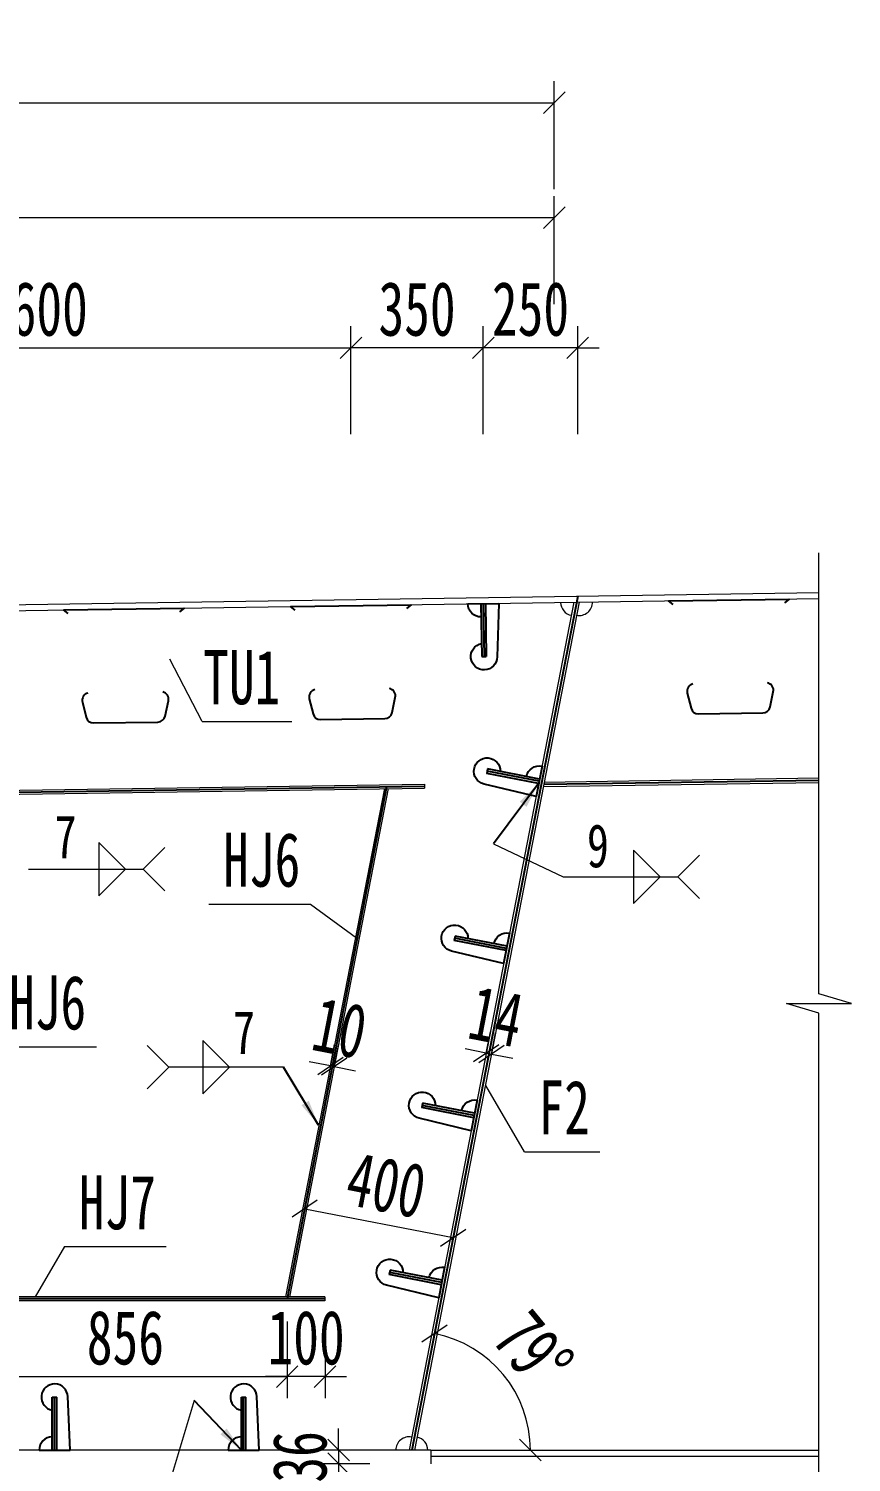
# Model space of a CAD drawing. Header units: millimetres. Extents: x -89049 to 410567, y -307459 to -100425.
# Drawn here: x 203167 to 205343, y -150582 to -146792 of the extents above; entities that cross this region are included whole.
import ezdxf
from ezdxf.enums import TextEntityAlignment as Align

# ---------------------------------------------------------------- set-up
doc = ezdxf.new("R2010")
doc.units = ezdxf.units.MM
doc.layers.get('Defpoints').update_dxf_attribs({"color": 8})
for name, color, linetype, lineweight in [('Dim', 4, 'Continuous', 15), ('文字', 7, 'Continuous', 15), ('细实线', 4, 'Continuous', 15), ('钢板粗线', 1, 'Continuous', 25), ('钢板细线', 6, 'Continuous', 15)]:
    doc.layers.add(name, color=color, linetype=linetype, lineweight=lineweight)
doc.layers.add('Text', color=4, linetype='Continuous')
doc.styles.add('111', font='', dxfattribs={"width": 0.7})
doc.styles.add('BM_Dim', font='', dxfattribs={"width": 0.85})
doc.styles.add('SMEDI', font='', dxfattribs={"width": 0.75})
doc.styles.get("Standard").update_dxf_attribs({"font": ''})
doc.styles.get('111').set_extended_font_data('仿宋_GB2312')
doc.styles.get('BM_Dim').set_extended_font_data('仿宋_GB2312')
doc.styles.get('SMEDI').set_extended_font_data('仿宋_GB2312')
doc.styles.get('Standard').set_extended_font_data('仿宋_GB2312')
doc.dimstyles.new('200', dxfattribs={"dimscale": 0, "dimtxt": 2.5, "dimasz": 1, "dimexe": 1, "dimexo": 1, "dimgap": 0.6, "dimtad": 1, "dimdec": 0, "dimdsep": 46, "dimtxsty": '111', "dimblk": 'OBLIQUE', "dimcen": 0, "dimclrd": 4, "dimclre": 4, "dimclrt": 4, "dimadec": 1, "dimazin": 2, "dimtfac": 1, "dimtdec": 0, "dimtix": 1, "dimtmove": 2, "dimatfit": 3, "dimfxl": 4, "dimfxlon": 1, "dimtolj": 1, "dimlwd": -1, "dimlwe": -1, "dimarcsym": 0})
doc.dimstyles.new('MSteel_1.0_1.0', dxfattribs={"dimtxt": 3, "dimasz": 1.2, "dimexe": 1, "dimexo": 1, "dimgap": 1, "dimtad": 3, "dimtoh": 1, "dimdec": 0, "dimzin": 0, "dimdsep": 46, "dimtxsty": 'Standard', "dimblk": 'ARCHTICK', "dimcen": 0.09, "dimclrd": 3, "dimclre": 3, "dimadec": 0, "dimazin": 0, "dimtfac": 1, "dimtdec": 4, "dimtofl": 0, "dimtmove": 0, "dimatfit": 3, "dimfxl": 1, "dimtolj": 1, "dimtzin": 0, "dimarcsym": 0})

# ---------------------------------------------------------------- blocks, each defined once
blk = doc.blocks.new('U型肋1')
at = {"layer": 'Defpoints'}
blk.add_line((-160, 0), (160, 0), dxfattribs=at)
at = {"layer": '钢板粗线', "color": 6}
for p, q in [((147.8, -9.7), (160, 0)), ((-147.8, -9.7), (-160, 0))]:
    blk.add_line(p, q, dxfattribs=at)
blk.add_lwpolyline([(-98.8, -220.5, 0.414266), (-113.8, -244.5), (-104.5, -284.5, 0.348876), (-85, -300), (85, -300, 0.348876), (104.5, -284.5), (113.8, -244.5, 0.414091), (98.8, -220.5, 0.414091)], format="xyb", dxfattribs=at)
blk = doc.blocks.new('12-140加劲 有过焊孔')
at = {"layer": 'Defpoints'}
blk.add_line((0, 0), (0, 140), dxfattribs=at)
at = {"layer": '钢板粗线', "color": 7}
for p, q in [((-6, 0), (-6, 140)), ((-6, 140), (6, 140)), ((6, 0), (6, 140)), ((41, 0), (35, 141.5)), ((-41, 0), (41, 0))]:
    blk.add_line(p, q, dxfattribs=at)
for centre, start, end in [((0, 140), 2.441, 260.1291), ((-6, 0), 90, 180)]:
    blk.add_arc(centre, 35, start, end, dxfattribs=at)
blk = doc.blocks.new('14-160加劲 有过焊孔')
at = {"layer": 'Defpoints'}
blk.add_line((38609.4, 31489.3), (38609.4, 31629.3), dxfattribs=at)
at = {"layer": '钢板粗线', "color": 7}
for p, q in [((38603.4, 31489.3), (38603.4, 31629.3)), ((38603.4, 31629.3), (38615.4, 31629.3)), ((38615.4, 31489.3), (38615.4, 31629.3)), ((38650.4, 31489.3), (38644.3, 31630.8)), ((38568.4, 31489.3), (38650.4, 31489.3))]:
    blk.add_line(p, q, dxfattribs=at)
for centre, start, end in [((38609.4, 31629.3), 2.441, 260.1291), ((38603.4, 31489.3), 90, 180)]:
    blk.add_arc(centre, 35, start, end, dxfattribs=at)
blk = doc.blocks.new('_Oblique')
at = {"color": 0, "linetype": 'ByBlock', "lineweight": -2}
blk.add_line((-0.5, -0.5), (0.5, 0.5), dxfattribs=at)
blk = doc.blocks.new('*D5076')
at = {"layer": 'Defpoints', "color": 0}
for p in [(204369.1, -147635.9), (204619.1, -148292.5), (204369.1, -148312.3)]:
    blk.add_point(p, dxfattribs=at)
at = {"layer": '细实线', "color": 4}
for p, q in [((204369.1, -147864.4), (204369.1, -147578.7)), ((204619.1, -147864.4), (204619.1, -147578.7)), ((204369.1, -147635.9), (204311.9, -147635.9)), ((204619.1, -147635.9), (204369.1, -147635.9)), ((204619.1, -147635.9), (204676.2, -147635.9))]:
    blk.add_line(p, q, dxfattribs=at)
at = {"layer": '细实线', "color": 4, "xscale": 57.14285714285715, "yscale": 57.14285714285715, "zscale": 57.14285714285715}
blk.add_blockref('_Oblique', (204369.1, -147635.9), dxfattribs=at)
at = {"layer": '细实线', "color": 4, "xscale": 57.14285714285715, "yscale": 57.14285714285715, "zscale": 57.14285714285715, "rotation": 180}
blk.add_blockref('_Oblique', (204619.1, -147635.9), dxfattribs=at)
at = {"layer": '细实线', "color": 4, "insert": (204494.1, -147533.6), "char_height": 142.86, "attachment_point": 5, "style": '111'}
blk.add_mtext('\\A1;250', dxfattribs=at)
blk = doc.blocks.new('*D5077')
at = {"layer": 'Defpoints', "color": 0}
for p in [(204019.1, -147635.9), (202219.2, -148344.5), (204019.1, -148317.5)]:
    blk.add_point(p, dxfattribs=at)
at = {"layer": '细实线', "color": 4}
for p, q in [((202219.2, -147864.4), (202219.2, -147578.7)), ((204019.1, -147864.4), (204019.1, -147578.7)), ((202219.2, -147635.9), (204019.1, -147635.9))]:
    blk.add_line(p, q, dxfattribs=at)
at = {"layer": '细实线', "color": 4, "xscale": 57.14285714285715, "yscale": 57.14285714285715, "zscale": 57.14285714285715, "rotation": 180}
blk.add_blockref('_Oblique', (202219.2, -147635.9), dxfattribs=at)
at = {"layer": '细实线', "color": 4, "xscale": 57.14285714285715, "yscale": 57.14285714285715, "zscale": 57.14285714285715}
blk.add_blockref('_Oblique', (204019.1, -147635.9), dxfattribs=at)
at = {"layer": '细实线', "color": 4, "insert": (203119.1, -147533.6), "char_height": 142.86, "attachment_point": 5, "style": '111'}
blk.add_mtext('\\A1;3×600', dxfattribs=at)
blk = doc.blocks.new('*D5078')
at = {"layer": 'Defpoints', "color": 0}
for p in [(204019.1, -147635.9), (204019.1, -148317.5), (204369.1, -148312.3)]:
    blk.add_point(p, dxfattribs=at)
at = {"layer": '细实线', "color": 4}
for p, q in [((204019.1, -147864.4), (204019.1, -147578.7)), ((204369.1, -147864.4), (204369.1, -147578.7)), ((204369.1, -147635.9), (204019.1, -147635.9))]:
    blk.add_line(p, q, dxfattribs=at)
at = {"layer": '细实线', "color": 4, "xscale": 57.14285714285715, "yscale": 57.14285714285715, "zscale": 57.14285714285715, "rotation": 180}
blk.add_blockref('_Oblique', (204019.1, -147635.9), dxfattribs=at)
at = {"layer": '细实线', "color": 4, "xscale": 57.14285714285715, "yscale": 57.14285714285715, "zscale": 57.14285714285715}
blk.add_blockref('_Oblique', (204369.1, -147635.9), dxfattribs=at)
at = {"layer": '细实线', "color": 4, "insert": (204194.1, -147533.6), "char_height": 142.86, "attachment_point": 5, "style": '111'}
blk.add_mtext('\\A1;350', dxfattribs=at)
blk = doc.blocks.new('*D5079')
at = {"layer": 'Defpoints', "color": 0}
for p in [(204126.7, -150550), (203986.7, -150586), (204126.7, -150586)]:
    blk.add_point(p, dxfattribs=at)
at = {"layer": '细实线', "color": 4}
for p, q in [((203986.7, -150550), (203986.7, -150492.9)), ((204069.6, -150550), (203929.5, -150550)), ((203986.7, -150550), (203986.7, -150586)), ((204069.6, -150586), (203929.5, -150586)), ((203986.7, -150586), (203986.7, -150643.2))]:
    blk.add_line(p, q, dxfattribs=at)
at = {"layer": '细实线', "color": 4, "xscale": 57.14285714285715, "yscale": 57.14285714285715, "zscale": 57.14285714285715}
for p, rotation in [((203986.7, -150550), 270), ((203986.7, -150586), 90)]:
    blk.add_blockref('_Oblique', p, dxfattribs=dict(at, rotation=rotation))
at = {"layer": '细实线', "color": 4, "insert": (203884.4, -150568), "char_height": 142.86, "attachment_point": 5, "rotation": 90, "style": '111'}
blk.add_mtext('\\A1;36', dxfattribs=at)
blk = doc.blocks.new('*D5083')
at = {"layer": 'Defpoints', "color": 0}
for p in [(202994.7, -150145), (203850.5, -150153), (203850.5, -150355.5)]:
    blk.add_point(p, dxfattribs=at)
at = {"layer": '细实线', "color": 4}
for p, q in [((202994.7, -150202.2), (202994.7, -150412.7)), ((203850.5, -150210.2), (203850.5, -150412.7)), ((202994.7, -150355.5), (203850.5, -150355.5))]:
    blk.add_line(p, q, dxfattribs=at)
at = {"layer": '细实线', "color": 4, "xscale": 57.14285714285715, "yscale": 57.14285714285715, "zscale": 57.14285714285715, "rotation": 180}
blk.add_blockref('_Oblique', (202994.7, -150355.5), dxfattribs=at)
at = {"layer": '细实线', "color": 4, "xscale": 57.14285714285715, "yscale": 57.14285714285715, "zscale": 57.14285714285715}
blk.add_blockref('_Oblique', (203850.5, -150355.5), dxfattribs=at)
at = {"layer": '细实线', "color": 4, "insert": (203422.6, -150253.3), "char_height": 142.86, "attachment_point": 5, "style": '111'}
blk.add_mtext('\\A1;856', dxfattribs=at)
blk = doc.blocks.new('_ArchTick')
at = {"color": 0, "linetype": 'ByBlock', "const_width": 0.15}
blk.add_lwpolyline([(-0.5, -0.5), (0.5, 0.5)], dxfattribs=at)
blk = doc.blocks.new('*D5088')
at = {"layer": 'Defpoints', "color": 0}
for p in [(204390.9, -149503.2), (204371.4, -149530.1), (204385.1, -149532.8)]:
    blk.add_point(p, dxfattribs=at)
at = {"layer": '细实线', "color": 4}
for p, q in [((204377.1, -149500.5), (204388, -149444.4)), ((204390.9, -149503.2), (204401.8, -149447.1)), ((204377.1, -149500.5), (204321, -149489.6)), ((204377.1, -149500.5), (204390.9, -149503.2)), ((204390.9, -149503.2), (204447, -149514.1))]:
    blk.add_line(p, q, dxfattribs=at)
at = {"layer": '细实线', "color": 4, "xscale": 57.14285714285715, "yscale": 57.14285714285715, "zscale": 57.14285714285715}
for p, rotation in [((204377.1, -149500.5), 349.0000000000151), ((204390.9, -149503.2), 169.000000000015)]:
    blk.add_blockref('_Oblique', p, dxfattribs=dict(at, rotation=rotation))
at = {"layer": '细实线', "color": 4, "insert": (204403.2, -149403), "char_height": 142.86, "attachment_point": 5, "rotation": 349, "style": '111'}
blk.add_mtext('\\A1;14', dxfattribs=at)
blk = doc.blocks.new('*D5089')
at = {"layer": 'Defpoints', "color": 0}
for p in [(203850.5, -150152.9), (203950.6, -150153), (203850.5, -150355.5)]:
    blk.add_point(p, dxfattribs=at)
at = {"layer": '细实线', "color": 4}
for p, q in [((203850.5, -150210.1), (203850.5, -150412.7)), ((203950.6, -150210.2), (203950.6, -150412.7)), ((203850.5, -150355.5), (203793.4, -150355.5)), ((203950.6, -150355.5), (203850.5, -150355.5)), ((203950.6, -150355.5), (204007.8, -150355.5))]:
    blk.add_line(p, q, dxfattribs=at)
at = {"layer": '细实线', "color": 4, "xscale": 57.14285714285715, "yscale": 57.14285714285715, "zscale": 57.14285714285715}
blk.add_blockref('_Oblique', (203850.5, -150355.5), dxfattribs=at)
at = {"layer": '细实线', "color": 4, "xscale": 57.14285714285715, "yscale": 57.14285714285715, "zscale": 57.14285714285715, "rotation": 180}
blk.add_blockref('_Oblique', (203950.6, -150355.5), dxfattribs=at)
at = {"layer": '细实线', "color": 4, "insert": (203900.6, -150253.3), "char_height": 142.86, "attachment_point": 5, "style": '111'}
blk.add_mtext('\\A1;100', dxfattribs=at)
blk = doc.blocks.new('*D5091')
at = {"layer": 'Defpoints', "color": 0}
for p in [(203975, -149536.1), (203959.8, -149561.6), (203969.6, -149563.5)]:
    blk.add_point(p, dxfattribs=at)
at = {"layer": '细实线', "color": 4}
for p, q in [((203965.1, -149534.1), (203976, -149478)), ((203975, -149536.1), (203985.9, -149480)), ((203965.1, -149534.1), (203909, -149523.2)), ((203965.1, -149534.1), (203975, -149536.1)), ((203975, -149536.1), (204031.1, -149547))]:
    blk.add_line(p, q, dxfattribs=at)
at = {"layer": '细实线', "color": 4, "xscale": 57.14285714285715, "yscale": 57.14285714285715, "zscale": 57.14285714285715}
for p, rotation in [((203965.1, -149534.1), 348.9999999996779), ((203975, -149536.1), 168.9999999996778)]:
    blk.add_blockref('_Oblique', p, dxfattribs=dict(at, rotation=rotation))
at = {"layer": '细实线', "color": 4, "insert": (203989.6, -149434.7), "char_height": 142.86, "attachment_point": 5, "rotation": 349, "style": '111'}
blk.add_mtext('\\A1;10', dxfattribs=at)
blk = doc.blocks.new('角焊缝2')
at = {"layer": 'Dim'}
blk.add_line((-3138.009, 370.223), (-3132.704, 370.223), dxfattribs=at)
blk.add_lwpolyline([(-3134.754, 371.455), (-3134.754, 368.992), (-3133.523, 370.223)], close=True, dxfattribs=at)
blk.add_lwpolyline([(-3131.704, 369.223), (-3132.704, 370.223), (-3131.704, 371.223)], dxfattribs=at)
blk = doc.blocks.new('角焊缝1')
at = {"layer": 'Dim'}
blk.add_line((-3101.175, 370.223), (-3106.48, 370.223), dxfattribs=at)
blk.add_lwpolyline([(-3104.907, 371.455), (-3104.907, 368.992), (-3103.675, 370.223)], close=True, dxfattribs=at)
blk.add_lwpolyline([(-3107.48, 369.223), (-3106.48, 370.223), (-3107.48, 371.223)], dxfattribs=at)
blk = doc.blocks.new('*D5095')
at = {"layer": 'Defpoints', "color": 0}
for p in [(203922.5, -149779.6), (204315.2, -149855.9), (204289.5, -149988.2)]:
    blk.add_point(p, dxfattribs=at)
at = {"layer": '细实线', "color": 4}
for p, q in [((203911.6, -149835.7), (203885.9, -149968)), ((203896.8, -149911.9), (204289.5, -149988.2)), ((204304.3, -149912), (204278.6, -150044.3))]:
    blk.add_line(p, q, dxfattribs=at)
at = {"layer": '细实线', "color": 4, "xscale": 57.14285714285715, "yscale": 57.14285714285715, "zscale": 57.14285714285715}
for p, rotation in [((203896.8, -149911.9), 168.9999999999988), ((204289.5, -149988.2), 348.9999999999989)]:
    blk.add_blockref('_Oblique', p, dxfattribs=dict(at, rotation=rotation))
at = {"layer": '细实线', "color": 4, "insert": (204112.6, -149849.7), "char_height": 142.86, "attachment_point": 5, "rotation": 349, "style": '111'}
blk.add_mtext('\\A1;400', dxfattribs=at)
blk = doc.blocks.new('*D5109')
at = {"layer": 'Defpoints', "color": 0}
for p in [(204619.1, -148292.5), (204461.3, -150411), (204180.3, -150550), (204230.3, -150550), (205257.1, -150550)]:
    blk.add_point(p, dxfattribs=at)
at = {"layer": '细实线', "color": 4}
blk.add_arc((204180.3, -150550), 313.6, 0, 79, dxfattribs=at)
at = {"layer": '细实线', "color": 4, "xscale": 57.14285714285715, "yscale": 57.14285714285715, "zscale": 57.14285714285715}
for p, rotation in [((204240.1, -150242.2), 168.9999999999886), ((204493.8, -150550), 270)]:
    blk.add_blockref('_Oblique', p, dxfattribs=dict(at, rotation=rotation))
at = {"layer": '细实线', "color": 4, "insert": (204501.1, -150285.6), "char_height": 142.86, "attachment_point": 5, "rotation": 309.5, "style": '111'}
blk.add_mtext('\\A1;79%%d', dxfattribs=at)
blk = doc.blocks.new('*D5113')
at = {"layer": 'Defpoints', "color": 0}
for p in [(204556.9, -147291.8), (193439.1, -148286.2), (204556.9, -148292.5)]:
    blk.add_point(p, dxfattribs=at)
at = {"layer": '细实线', "color": 4}
for p, q in [((193439.1, -147520.4), (193439.1, -147234.7)), ((204556.9, -147520.4), (204556.9, -147234.7)), ((193439.1, -147291.8), (204556.9, -147291.8))]:
    blk.add_line(p, q, dxfattribs=at)
at = {"layer": '细实线', "color": 4, "xscale": 57.14285714285715, "yscale": 57.14285714285715, "zscale": 57.14285714285715, "rotation": 180}
blk.add_blockref('_Oblique', (193439.1, -147291.8), dxfattribs=at)
at = {"layer": '细实线', "color": 4, "xscale": 57.14285714285715, "yscale": 57.14285714285715, "zscale": 57.14285714285715}
blk.add_blockref('_Oblique', (204556.9, -147291.8), dxfattribs=at)
at = {"layer": '细实线', "color": 4, "insert": (198998, -147189.6), "char_height": 142.86, "attachment_point": 5, "style": '111'}
blk.add_mtext('\\A1;11118', dxfattribs=at)
blk = doc.blocks.new('*D5141')
at = {"layer": 'Defpoints', "color": 0}
for p in [(204556.9, -146988.1), (204556.9, -147988.9), (191309.4, -148272.9)]:
    blk.add_point(p, dxfattribs=at)
at = {"layer": '细实线', "color": 4}
for p, q in [((191309.4, -147216.7), (191309.4, -146931)), ((204556.9, -147216.7), (204556.9, -146931)), ((191309.4, -146988.1), (204556.9, -146988.1))]:
    blk.add_line(p, q, dxfattribs=at)
at = {"layer": '细实线', "color": 4, "xscale": 57.14285714285715, "yscale": 57.14285714285715, "zscale": 57.14285714285715, "rotation": 180}
blk.add_blockref('_Oblique', (191309.4, -146988.1), dxfattribs=at)
at = {"layer": '细实线', "color": 4, "xscale": 57.14285714285715, "yscale": 57.14285714285715, "zscale": 57.14285714285715}
blk.add_blockref('_Oblique', (204556.9, -146988.1), dxfattribs=at)
at = {"layer": '细实线', "color": 4, "insert": (197933.2, -146885.9), "char_height": 142.86, "attachment_point": 5, "style": '111'}
blk.add_mtext('\\A1;13247', dxfattribs=at)

msp = doc.modelspace()

# ---------------------------------------------------------------- linework, layer by layer
at = {"layer": 'Defpoints'}
for p, q in [((204619.1, -148292.5), (204180.3, -150550)), ((204529.5, -148789.9), (205257.1, -148779))]:
    msp.add_line(p, q, dxfattribs=at)
at = {"layer": 'Defpoints', "color": 8}
for p, q in [((200538.9, -148849.8), (204214, -148794.7)), ((204113.7, -148796.2), (203850.5, -150150)), ((203950.5, -150150), (200518.8, -150150))]:
    msp.add_line(p, q, dxfattribs=at)
at = {"layer": 'Dim', "color": 8}
msp.add_line((204396.2, -148947.3), (204581, -149034.2), dxfattribs=at)
at = {"layer": '细实线'}
for p, q in [((203625.3, -148623.9), (203539.9, -148459.3)), ((203625.3, -148623.9), (203863.2, -148623.9)), ((203643.7, -149106.4), (203912.4, -149106.4)), ((203912.4, -149106.4), (204033.6, -149195.8)), ((203077.3, -149483.9), (203346, -149483.9)), ((204478.2, -149761.5), (204375.6, -149586.5)), ((204478.2, -149761.5), (204677.8, -149761.5)), ((203261.9, -150012.1), (203184.1, -150145)), ((203261.9, -150012.1), (203530.6, -150012.1)), ((203604.7, -150418.8), (203492.3, -150790.1))]:
    msp.add_line(p, q, dxfattribs=at)
at = {"layer": '细实线', "color": 4, "elevation": 0}
msp.add_lwpolyline([(205257.1, -150687.7), (205257.1, -149394.9), (205171.4, -149369.2), (205342.9, -149369.2), (205257.1, -149343.5), (205257.1, -149309.2), (205257.1, -148178)], dxfattribs=at)
at = {"layer": '钢板细线'}
for p, q in [((204608.8, -148308.7), (204173.1, -150550)), ((204623.1, -148308.5), (204187.4, -150550)), ((200538.8, -148844.8), (204213.9, -148789.7)), ((200538.9, -148854.8), (204214, -148799.7)), ((204107.6, -148801.3), (203846.4, -150145)), ((204117.8, -148801.1), (203856.6, -150145)), ((204213.9, -148789.7), (204214, -148799.7)), ((204528.3, -148796), (205257.1, -148785)), ((204530.7, -148783.9), (205257.1, -148773)), ((203950.5, -150145), (200518.8, -150145)), ((203950.5, -150155), (200518.8, -150155)), ((203950.5, -150145), (203950.5, -150155)), ((204230.3, -150550), (195474.7, -150550)), ((204230.3, -150550), (204230.3, -150586)), ((204230.3, -150550), (205257.1, -150550)), ((204230.3, -150566), (205257.1, -150566))]:
    msp.add_line(p, q, dxfattribs=at)
at = {"layer": '钢板细线', "elevation": 0}
for points in [[(191309.4, -148264.9), (198568.4, -148337.8), (200218.8, -148353.5), (200248.8, -148353.8), (200419.1, -148355.5), (205257.1, -148283)], [(191309.4, -148280.9), (198568.4, -148353.8), (200218.8, -148369.5), (200248.8, -148369.8), (200419.1, -148371.5), (205257.1, -148299)]]:
    msp.add_lwpolyline(points, dxfattribs=at)
at = {"layer": '钢板细线'}
for centre, start, end in [((204608.8, -148308.7), 180.8623, 259), ((204623.1, -148308.5), 259, 0.8594), ((204173.1, -150550), 79, 180), ((204187.4, -150550), 0, 79)]:
    msp.add_arc(centre, 35, start, end, dxfattribs=at)

# ---------------------------------------------------------------- block references
at = {"layer": '细实线', "color": 8, "xscale": 57.1428571428572, "yscale": 57.1428571428572, "zscale": 57.1428571428572, "rotation": 359.9999999999999}
for name, p in [('角焊缝2', (382481.5, -170169.8)), ('角焊缝2', (383895.8, -170189.8)), ('角焊缝1', (381050.9, -170693.5))]:
    msp.add_blockref(name, p, dxfattribs=at)
at = {"layer": '钢板细线'}
for name, p, rotation in [('U型肋1', (205019, -148302.5), 0.8593722436390038), ('U型肋1', (203419.1, -148326.5), 0.8593722436390038), ('U型肋1', (204019.1, -148317.5), 0.8593722436390038), ('12-140加劲 有过焊孔', (203235.3, -150550), 359.9999999999935), ('12-140加劲 有过焊孔', (203735.3, -150550), 359.9999999999935)]:
    msp.add_blockref(name, p, dxfattribs=dict(at, rotation=rotation))
at = {"layer": '钢板细线', "xscale": -1}
for name, p, rotation in [('12-140加劲 有过焊孔', (204369.1, -148312.3), 180.8593722436303), ('14-160加劲 有过焊孔', (242794.6, -116890.2), 78.99999999987999), ('14-160加劲 有过焊孔', (242708.7, -117332), 78.99999999987999), ('14-160加劲 有过焊孔', (242622.9, -117773.7), 78.99999999987999), ('14-160加劲 有过焊孔', (242537, -118215.4), 78.99999999987999)]:
    msp.add_blockref(name, p, dxfattribs=dict(at, rotation=rotation))

# ---------------------------------------------------------------- texts
at = {"layer": 'Text', "style": 'SMEDI', "width": 0.75}
for s, p in [('7', (203234.9, -148928.7)), ('9', (204643.3, -148952.1)), ('7', (203707.3, -149445.9))]:
    msp.add_text(s, height=114.3, dxfattribs=at).set_placement(p, align=Align.MIDDLE_LEFT)
at = {"layer": '文字', "style": 'BM_Dim', "width": 0.7}
for s, p in [('TU1', (203730.2, -148620.9)), ('HJ6', (203783.2, -149103.3)), ('HJ6', (203216.8, -149480.8)), ('F2', (204583.1, -149758.4)), ('HJ7', (203401.4, -150009))]:
    msp.add_text(s, height=142.86, dxfattribs=at).set_placement(p, align=Align.BOTTOM_CENTER)

# ---------------------------------------------------------------- dimensions: what is measured, and where the dimension line sits
at = {"layer": '细实线'}
for base, p1, p2, override, picture, middle in [((204556.9133, -146988.1427), (191309.4366, -148272.9182), (204556.9133, -147988.876), {"dimscale": 57.142857, "dimtxsty": '111', "dimblk": 'Oblique'}, '*D5141', (197933.175, -146885.9033)), ((204556.9, -147291.8), (193439.1, -148286.2), (204556.9, -148292.5), {"dimscale": 57.142857, "dimtxsty": '111', "dimblk": 'Oblique'}, '*D5113', (198998, -147189.6)), ((204019.1, -147635.9), (204369.1, -148312.3), (204019.1, -148317.5), {"dimscale": 57.142857, "dimblk": 'Oblique'}, '*D5078', (204194.1, -147533.6)), ((204369.1, -147635.9), (204619.1, -148292.5), (204369.1, -148312.3), {"dimscale": 57.142857, "dimblk": 'Oblique'}, '*D5076', (204494.1, -147533.6)), ((203850.5, -150355.5), (202994.7, -150145), (203850.5, -150153), {"dimscale": 57.142857, "dimblk": 'Oblique'}, '*D5083', (203422.6, -150253.3)), ((203850.5, -150355.5), (203950.6, -150153), (203850.5, -150152.9), {"dimscale": 57.142857, "dimblk": 'Oblique'}, '*D5089', (203900.6, -150253.3))]:
    dim = msp.add_linear_dim(base=base, p1=p1, p2=p2, dimstyle='200', override=override, dxfattribs=at)
    dim.commit()
    dim.dimension.update_dxf_attribs({"geometry": picture, "text_midpoint": middle})
dim = msp.add_linear_dim(base=(204019.1, -147635.9), p1=(202219.2, -148344.5), p2=(204019.1, -148317.5), text='3×600', dimstyle='200', override={"dimscale": 57.142857, "dimtxsty": '111', "dimblk": 'Oblique'}, dxfattribs=at)
dim.commit()
dim.dimension.update_dxf_attribs({"geometry": '*D5077', "text_midpoint": (203119.1, -147533.6)})
dim = msp.add_angular_dim_2l(base=(204461.3, -150411), line1=((204619.1, -148292.5), (204180.3, -150550)), line2=((204230.3, -150550), (205257.1, -150550)), dimstyle='200', override={"dimscale": 57.142857, "dimblk": 'Oblique'}, dxfattribs=at)
dim.commit()
dim.dimension.update_dxf_attribs({"geometry": '*D5109', "text_midpoint": (204501.1, -150285.6)})
for p1, p2, distance, picture, middle in [((204371.4, -149530.1), (204385.1, -149532.8), 30.2, '*D5088', (204403.2, -149403)), ((203959.8, -149561.6), (203969.6, -149563.5), 27.9, '*D5091', (203989.6, -149434.7)), ((203922.5, -149779.6), (204315.2, -149855.9), -134.8, '*D5095', (204112.6, -149849.7)), ((204126.7, -150550), (204126.7, -150586), -140, '*D5079', (203884.4, -150568))]:
    dim = msp.add_aligned_dim(p1=p1, p2=p2, distance=distance, dimstyle='200', override={"dimscale": 57.142857, "dimblk": 'Oblique'}, dxfattribs=at)
    dim.commit()
    dim.dimension.update_dxf_attribs({"geometry": picture, "text_midpoint": middle})

# ---------------------------------------------------------------- leaders
at = {"layer": 'Dim'}
for points in [[(204515.7, -148787.7), (204396.2, -148947.3)], [(203933.6, -149691), (203840.9, -149537.9)], [(203729.3, -150550.5), (203604.7, -150418.8)]]:
    msp.add_leader(points, dimstyle='MSteel_1.0_1.0', override={"dimscale": 57.142857, "dimclrd": 256}, dxfattribs=at)

doc.saveas('drawing.dxf')
